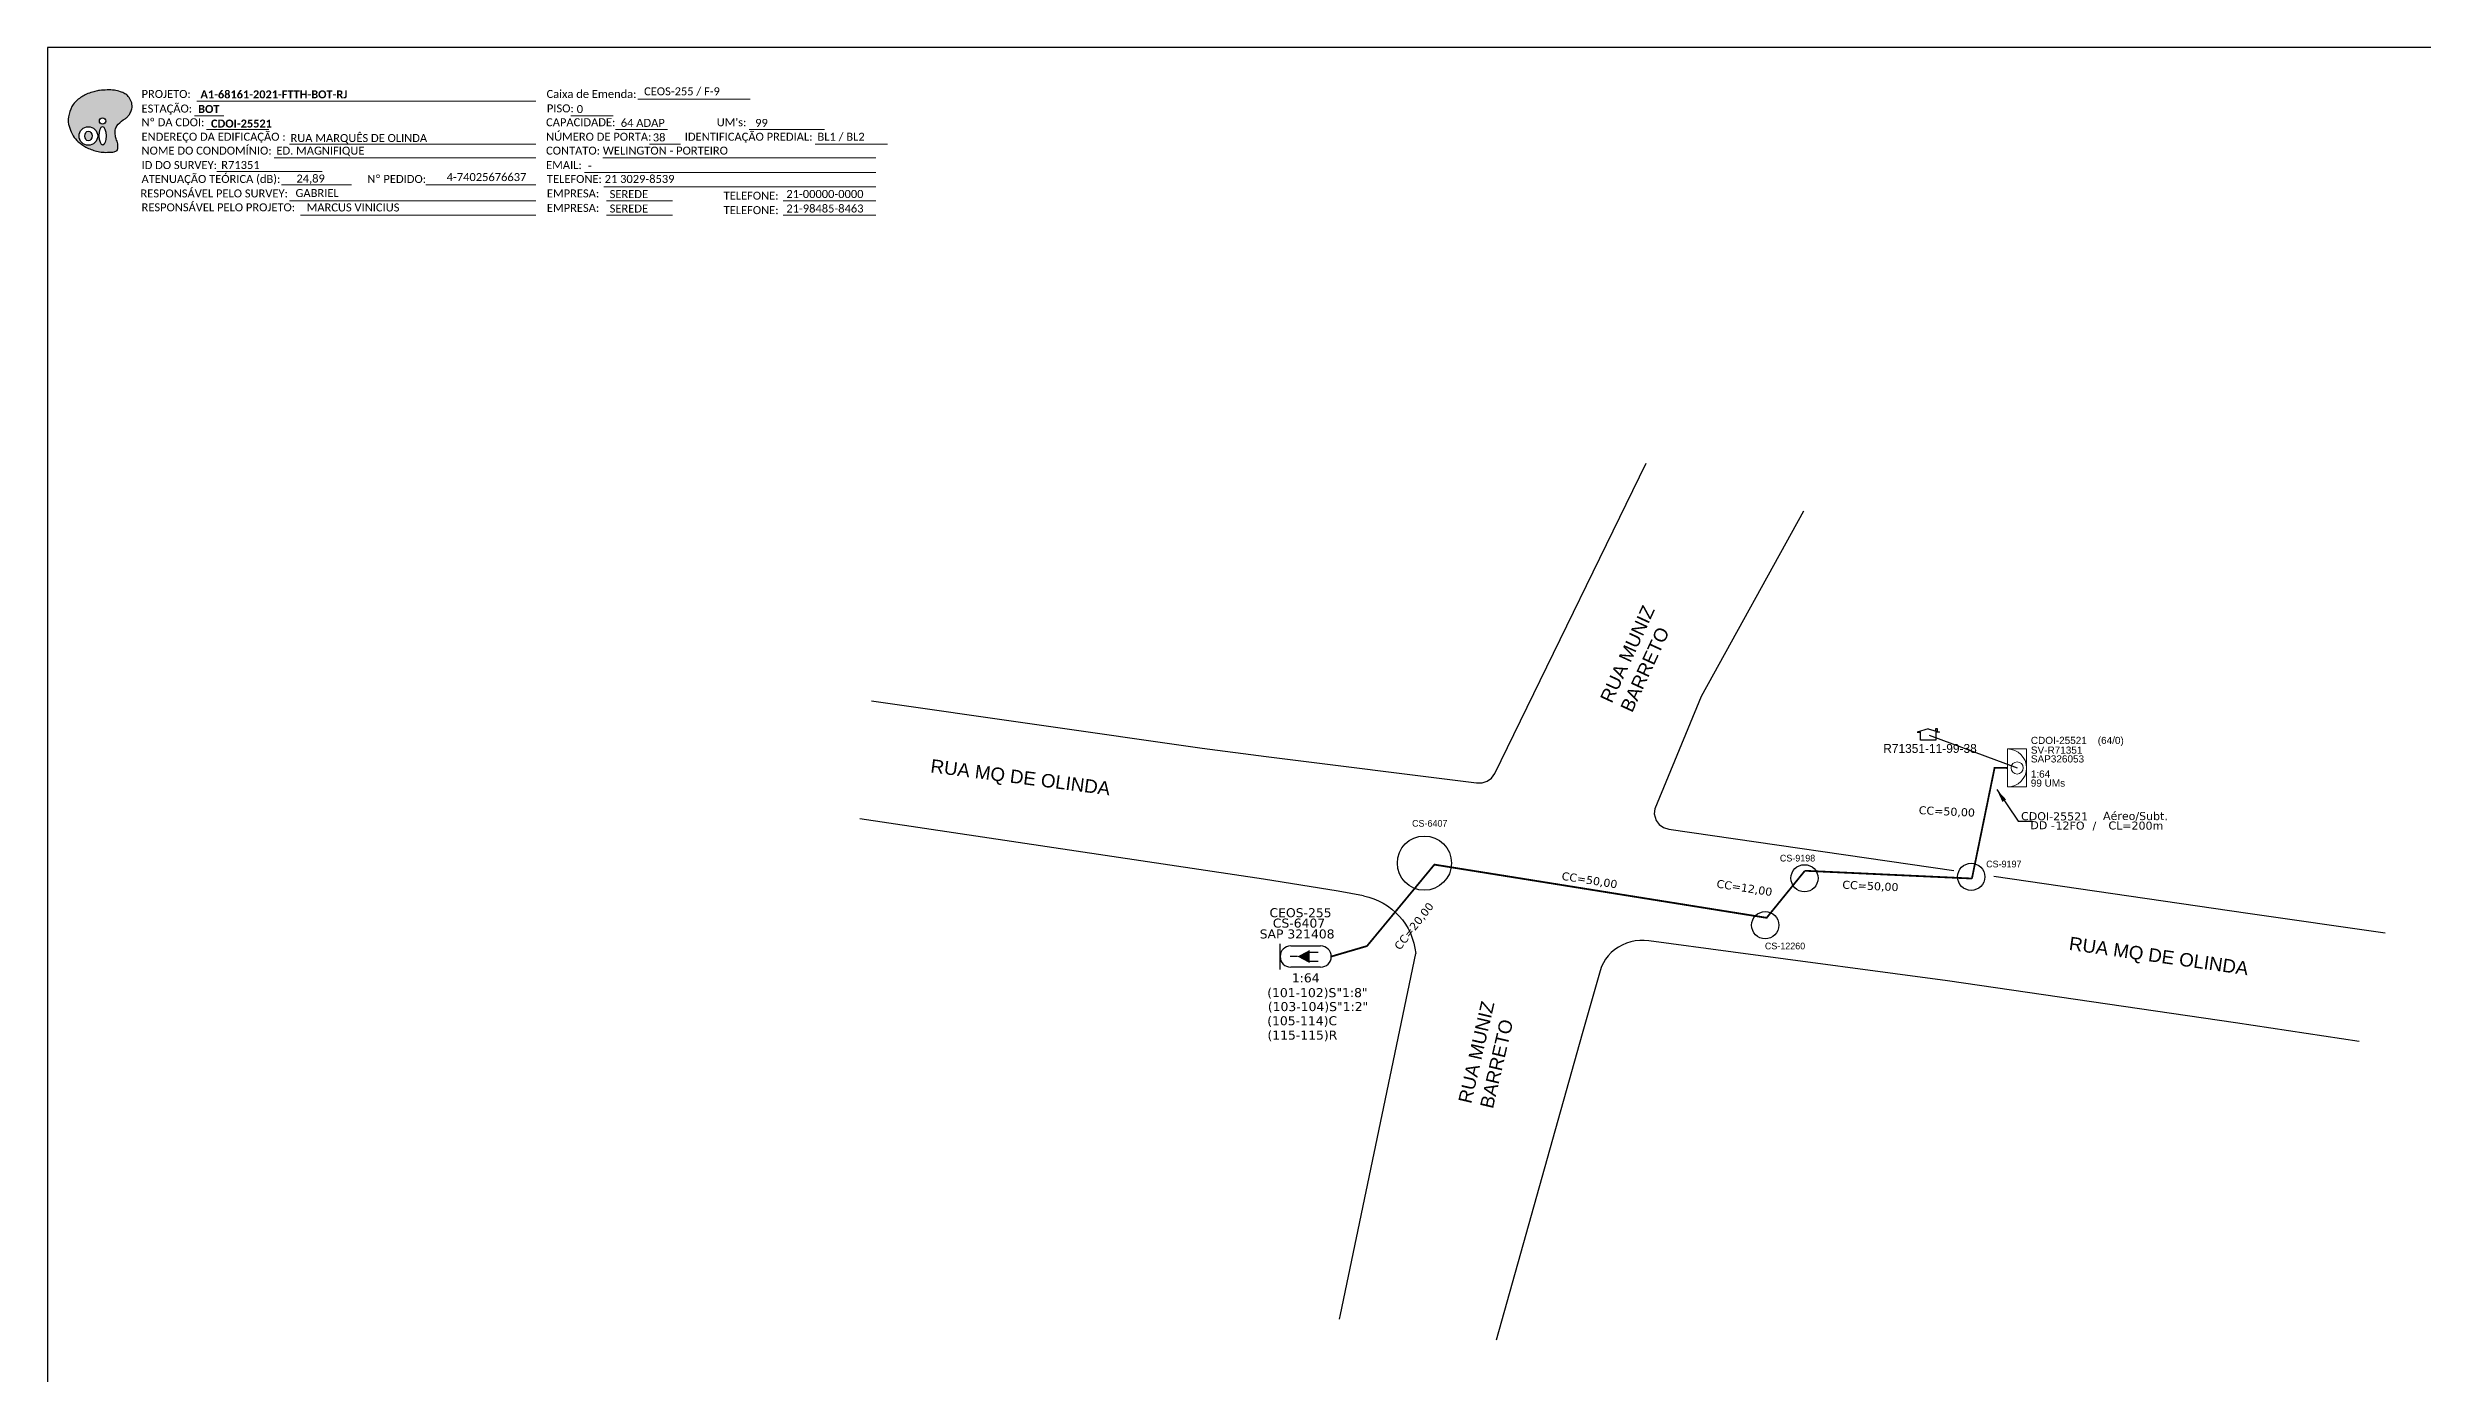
# Model space of a CAD drawing. Header units: inches. Extents: x 1016 to 2772, y -47 to 547.
# Drawn here: x 1016 to 1548, y 250 to 547 of the extents above; entities that cross this region are included whole.
import ezdxf
from ezdxf.enums import TextEntityAlignment as Align

# ---------------------------------------------------------------- set-up
doc = ezdxf.new("R2010")
doc.units = ezdxf.units.IN
doc.header["$MEASUREMENT"] = 0
doc.layers.add("20.0-LEGENDA DOS CDO'S", color=1, linetype='Continuous', lineweight=0)
doc.layers.add('20.1-CDO_INTERIOR', color=1, linetype='Continuous', lineweight=0)
for name, color, linetype in [('20.4-CEOS', 1, 'Continuous'), ('CAP a instalar', 1, 'Continuous'), ('celulas gpon', 7, 'Continuous'), ('label_cabos', 7, 'Continuous'), ('Legenda', 1, 'Continuous'), ('locais', 5, 'Continuous'), ('locais legendas', 7, 'Continuous'), ('Quadra', 98, 'Continuous'), ('Segmento Logradouro Texto', 7, 'Continuous'), ('surveys', 7, 'Continuous'), ('surveys legendas', 7, 'Continuous')]:
    doc.layers.add(name, color=color, linetype=linetype)
doc.layers.add('DROP DE CLIENTE', color=140, linetype='Continuous', plot=False)
doc.layers.add('EXTRA', color=50, linetype='Continuous', plot=False)
doc.styles.add('ARIAL', font='arial.ttf')
doc.styles.add('DIGICADE', font='arial.ttf')
doc.styles.add('siredit', font='verdana.ttf')
doc.styles.add('WMF-Calibri0', font='calibri.ttf')
doc.styles.add('WMF-Calibri1', font='calibrib.ttf')
doc.dimstyles.new('CC', dxfattribs={"dimtxt": 1, "dimasz": 2, "dimexe": 0.18, "dimexo": 0.0625, "dimgap": 0.09, "dimtad": 0, "dimdec": 0, "dimrnd": 1, "dimzin": 0, "dimdsep": 46, "dimtxsty": 'siredit', "dimblk": 'NONE', "dimcen": 0, "dimse1": 1, "dimse2": 1, "dimsd1": 1, "dimsd2": 1, "dimclrt": 7, "dimadec": 0, "dimazin": 0, "dimtfac": 1, "dimtdec": 0, "dimtofl": 0, "dimtmove": 0, "dimatfit": 3, "dimfxl": 0, "dimtolj": 1, "dimtzin": 0, "dimarcsym": 0})

# ---------------------------------------------------------------- blocks, each defined once
blk = doc.blocks.new('SURVEY_SURVEY')
for p, q in [((0, 0.0000127), (-0.0000126, 0.000009)), ((-0.0000126, 0.000009), (-0.0000086, 0.000009)), ((-0.0000086, 0), (-0.0000086, 0.000009)), ((0.0000086, 0), (-0.0000086, 0)), ((0, 0.0000127), (0.0000126, 0.000009)), ((0.0000084, 0.0000132), (0.0000098, 0.0000132)), ((0.0000084, 0.0000103), (0.0000084, 0.0000132)), ((0.0000126, 0.000009), (0.0000086, 0.000009)), ((0.0000086, 0.000009), (0.0000086, 0)), ((0.0000098, 0.0000132), (0.0000098, 0.0000099))]:
    blk.add_line(p, q)
blk = doc.blocks.new('MANHOLE_MS')
at = {"linetype": 'Continuous'}
blk.add_circle((-0.00000001, 0), 0.00001012, dxfattribs=at)
blk = doc.blocks.new('*U21')
at = {"layer": '20.4-CEOS', "color": 7, "style": 'siredit'}
for tag, p in [('FIBRAS_SPLITTER', (0, 0)), ('FIBRAS_TOP_C', (0, -4.13)), ('RESERVA_FINAIS', (0, -5.46))]:
    blk.add_attdef(tag, p, '', height=1.01, dxfattribs=at)
for tag, p, flags in [('ID_ATIVIDADE', (0, -6.77), 3), ('FATOR', (0, -8.09), 1), ('QTDE', (0, -9.4), 1), ('FID', (0, -10.71), 1)]:
    blk.add_attdef(tag, p, '', height=1.01, dxfattribs=dict(at, flags=flags))
blk = doc.blocks.new('*U22')
at = {"layer": '20.4-CEOS', "color": 7, "style": 'siredit'}
blk.add_attdef('FIBRAS_SPLITTER', (0, 0), '', height=1.01, dxfattribs=at)
for tag, p, flags in [('ID_ATIVIDADE', (0, -1.48), 3), ('FATOR', (0, -2.79), 1), ('QTDE', (0, -4.11), 1), ('FID', (0, -5.42), 1)]:
    blk.add_attdef(tag, p, '', height=1.01, dxfattribs=dict(at, flags=flags))
blk = doc.blocks.new('LEGENDA DOS CABOS')
at = {"layer": 'EXTRA', "style": 'siredit'}
for tag, p in [('ID', (4.6, 0.97)), ('XX', (9.03, 0.97))]:
    blk.add_attdef(tag, text='', height=0.48, rotation=359.69, dxfattribs=at).set_placement(p, align=Align.MIDDLE_CENTER)
at = {"layer": 'Legenda', "color": 7, "style": 'siredit'}
for tag, p in [('TIPO_CABO', (1.31, 0)), ('CABO', (4.69, -0.05)), ('/', (6.81, -0.05)), ('METROS', (10.03, -0.05))]:
    blk.add_attdef(tag, text='', height=0.8, rotation=359.69, dxfattribs=at).set_placement(p, align=Align.MIDDLE_CENTER)
blk = doc.blocks.new('_None')
blk = doc.blocks.new('OI')
h = blk.add_hatch(color=40)
edge = h.paths.add_edge_path()
edge.add_spline(control_points=[(4.35, -0.67), (3.92, -0.99), (3.26, -1.5), (2.81, -2.59), (2.9, -3.5), (3.06, -4.27), (3.31, -4.85), (3.37, -5.39), (3.4, -5.88), (3.2, -6.4), (2.54, -6.61), (1.65, -6.63), (0.55, -6.67), (-0.56, -6.42), (-1.61, -6.14), (-2.77, -5.61), (-3.92, -4.77), (-4.89, -3.7), (-5.34, -2.65), (-5.6, -1.94), (-5.85, -0.96), (-5.71, 0.47), (-5.1, 2.02), (-4.14, 3.02), (-3.3, 3.61), (-2.37, 4.16), (-1.36, 4.44), (-0.56, 4.7), (0.79, 4.85), (2.24, 4.97), (3.79, 4.57), (4.67, 4.21), (5.44, 3.65), (5.76, 2.99), (6.03, 2.21), (6.01, 1.46), (5.72, 0.64), (5.31, 0.08), (4.88, -0.38), (4.51, -0.55), (4.35, -0.67)], knot_values=[0, 0, 0, 0, 1.60434, 2.417191, 3.427595, 4.282808, 4.776746, 5.304182, 5.888771, 6.258406, 6.858137, 7.79129, 8.986195, 10.124242, 11.187857, 12.242908, 13.953784, 15.414161, 16.515391, 17.349188, 17.675853, 19.552021, 21.515531, 22.568638, 23.63245, 24.621084, 25.782718, 26.745347, 27.142653, 29.870543, 31.004649, 31.921532, 32.709589, 33.801391, 34.042471, 35.192333, 35.971461, 36.628871, 37.254359, 37.836911, 37.836911, 37.836911, 37.836911], degree=3, periodic=0)
h.paths.add_polyline_path([(1.13, -0.87, -1), (-0.04, -0.87, -1)], flags=16)
edge = h.paths.add_edge_path(flags=16)
edge.add_ellipse((0.56, -3.59), major_axis=(-0.02, 1.71), ratio=0.361305, start_angle=0, end_angle=360)
h.paths.add_polyline_path([(-0.36, -3.62, -1), (-3.8, -3.62, -1)], flags=16)
edge = h.paths.add_edge_path(flags=0)
edge.add_ellipse((-2.08, -3.62), major_axis=(0, 0.885), ratio=0.758294, start_angle=0, end_angle=360)
at = {"color": 40}
for centre, radius in [((-2.08, -3.62), 1.72), ((0.54, -0.87), 0.587)]:
    blk.add_circle(centre, radius, dxfattribs=at)
blk.add_ellipse((-2.08, -3.62), major_axis=(0, 0.885), ratio=0.758294, start_param=-3.14159265358979, end_param=3.14159265358979, dxfattribs=at)
blk.add_ellipse((0.56, -3.59), major_axis=(-0.02, 1.71), ratio=0.361305, dxfattribs=at)
at = {"color": 40, "start_tangent": (-0.800898, -0.598801), "end_tangent": (-0.800898, -0.598801)}
blk.add_spline([(4.35, -0.67), (3.2, -1.78), (2.9, -2.54), (2.92, -3.55), (3.12, -4.38), (3.28, -4.85), (3.37, -5.37), (3.35, -5.95), (3.2, -6.29), (2.66, -6.55), (1.73, -6.63), (0.54, -6.62), (-0.58, -6.41), (-1.6, -6.11), (-2.56, -5.67), (-3.95, -4.67), (-4.89, -3.56), (-5.37, -2.56), (-5.64, -1.78), (-5.72, -1.46), (-5.63, 0.42), (-4.84, 2.22), (-4.13, 2.99), (-3.27, 3.62), (-2.4, 4.09), (-1.3, 4.47), (-0.37, 4.72), (0.02, 4.77), (2.75, 4.8), (3.85, 4.53), (4.69, 4.16), (5.31, 3.68), (5.85, 2.73), (5.93, 2.5), (5.94, 1.35), (5.67, 0.62), (5.29, 0.08), (4.84, -0.36), (4.35, -0.67)], degree=3, dxfattribs=at)

msp = doc.modelspace()

# ---------------------------------------------------------------- linework, layer by layer
msp.add_lwpolyline([(1016.3, -46.77), (1854.86, -46.77), (1854.86, 547.23), (1016.3, 547.23), (1016.3, -46.77)])
at = {"color": 7, "lineweight": 0}
for points in [[(1049.77, 535.19), (1125.74, 535.19)], [(1148.58, 535.68), (1173.72, 535.68)], [(1049.25, 531.91), (1055.8, 531.91)], [(1051.92, 528.84), (1065.86, 528.84)], [(1133.54, 531.95), (1143.02, 531.95)], [(1143.59, 528.84), (1155.21, 528.84)], [(1173.53, 528.84), (1190.39, 528.84)], [(1067.08, 522.49), (1125.74, 522.49)], [(1070.49, 525.6), (1125.74, 525.6)], [(1140.7, 522.49), (1201.93, 522.49)], [(1151.17, 525.6), (1158.12, 525.6)], [(1188.35, 525.6), (1204.52, 525.6)], [(1054.24, 519.43), (1077.87, 519.43)], [(1068.77, 516.46), (1084.44, 516.46)], [(1101.1, 516.47), (1125.6, 516.47)], [(1101.61, 516.47), (1125.76, 516.47)], [(1136.66, 519.25), (1201.93, 519.25)], [(1070.49, 512.9), (1125.74, 512.9)], [(1140.95, 516.02), (1201.93, 516.02)], [(1141.56, 512.9), (1156.36, 512.9)], [(1181.16, 512.9), (1201.93, 512.9)], [(1072.98, 509.67), (1125.74, 509.67)], [(1141.56, 509.67), (1156.36, 509.67)], [(1181.16, 509.67), (1201.93, 509.67)]]:
    msp.add_lwpolyline(points, dxfattribs=at)
at = {"layer": '20.1-CDO_INTERIOR', "color": 10, "lineweight": 18}
msp.add_lwpolyline([(1459.76, 381.61), (1459.76, 390.11), (1455.51, 390.11), (1455.51, 381.61)], close=True, dxfattribs=at)
msp.add_circle((1457.64, 385.86), 1.36, dxfattribs=at)
msp.add_arc((1455.51, 385.86), 4.25, 269.9724, 89.9724, dxfattribs=at)
at = {"layer": '20.4-CEOS', "color": 5}
for p, q in [((1294.89, 346.01), (1301.58, 346.01)), ((1301.58, 341.24), (1294.89, 341.24))]:
    msp.add_line(p, q, dxfattribs=at)
for points in [[(1292.51, 340.75), (1292.51, 346.5)], [(1296.39, 343.62), (1294.78, 343.62)], [(1299.03, 344.57), (1301.06, 344.57)], [(1299.03, 342.59), (1301.06, 342.59)]]:
    msp.add_lwpolyline(points, dxfattribs=at)
msp.add_lwpolyline([(1296.39, 343.62, 0, 2.94, 0), (1299.15, 343.62, 2.94, 2.94, 0)], format="xyseb", dxfattribs=at)
for centre, start, end in [((1294.89, 343.62), 90, 270), ((1301.58, 343.62), 270, 90)]:
    msp.add_arc(centre, 2.38, start, end, dxfattribs=at)
at = {"layer": 'CAP a instalar', "color": 1, "ltscale": 50, "const_width": 0.4}
for points in [[(1455.51, 385.86), (1452.6, 385.89), (1447.52, 361.09)], [(1303.96, 343.62), (1311.97, 345.97), (1327.07, 364.21), (1401.52, 352.29), (1410.09, 362.83)], [(1410.09, 362.83), (1447.52, 361.09)]]:
    msp.add_lwpolyline(points, dxfattribs=at)
at = {"layer": 'DROP DE CLIENTE'}
msp.add_lwpolyline([(1437.91, 393.19), (1457.64, 385.86)], dxfattribs=at)
at = {"layer": 'Quadra', "color": 3}
for points in [[(1344.89, 393.39), (1374.53, 454.13)], [(1409.76, 443.41), (1386.87, 401.88), (1376.45, 376.7), (1376.3, 375.57), (1376.73, 374.12), (1377.45, 373.2), (1378.43, 372.53), (1379.59, 372.18), (1443.45, 362.92)], [(1200.91, 400.87), (1275.02, 390.26)], [(1275.02, 390.26), (1289.35, 388.46)], [(1289.35, 388.46), (1336.53, 382.51), (1337.76, 382.54), (1338.9, 382.89), (1339.87, 383.59), (1340.61, 384.59), (1344.89, 393.39)], [(1311.18, 357.2), (1305.53, 358.28), (1288.77, 360.95), (1198.36, 374.43)], [(1452.41, 361.63), (1509.36, 353.37)], [(1509.36, 353.37), (1540.1, 348.92)], [(1394.05, 344.6), (1375.12, 347.12), (1374.11, 347.19), (1373.08, 347.2), (1372.06, 347.1), (1371.07, 346.89), (1370.1, 346.59), (1369.17, 346.2), (1368.3, 345.72), (1367.47, 345.17), (1366.71, 344.53), (1366.04, 343.81), (1365.45, 343.05), (1364.93, 342.23), (1364.53, 341.36), (1364.21, 340.45), (1360.22, 326.27)], [(1305.84, 262.43), (1306.06, 263.44), (1322.88, 344.27)], [(1442.04, 338.21), (1394.05, 344.6)], [(1506.55, 328.76), (1442.04, 338.21)], [(1360.22, 326.27), (1340.93, 257.71)], [(1534.26, 324.59), (1506.55, 328.76)]]:
    msp.add_lwpolyline(points, dxfattribs=at)
msp.add_lwpolyline([(1311.18, 357.2, -0.333737), (1322.88, 344.27, 6.87021)], format="xyb", dxfattribs=at)

# ---------------------------------------------------------------- block references
at = {"color": 7, "xscale": 1.213923925196705, "yscale": 1.21392392515554, "zscale": 1.213923925163967, "rotation": 0.153289602326381}
msp.add_blockref('OI', (1027.97, 531.81), dxfattribs=at)
at = {"layer": '20.4-CEOS', "color": 0, "lineweight": 0}
ref = msp.add_blockref('*U21', (1289.61, 334.52), dxfattribs=dict(at, xscale=2, yscale=2, zscale=2))
ref.add_attrib('FIBRAS_SPLITTER', '(101-102)S"1:8"', (1289.61, 334.52), dxfattribs={"color": 7, "height": 2.0194, "style": 'siredit'})
ref.add_attrib('FIBRAS_TOP_C', '(105-114)C', (1289.61, 328.23), dxfattribs={"color": 7, "height": 2.019, "style": 'siredit'})
ref.add_attrib('RESERVA_FINAIS', '(115-115)R', (1289.66, 325.01), dxfattribs={"color": 7, "height": 2.019, "style": 'siredit'})
at = {"layer": '20.4-CEOS', "color": 0, "lineweight": 0, "xscale": 2, "yscale": 2, "zscale": 2}
msp.add_blockref('*U22', (1289.75, 331.4), dxfattribs=at).add_auto_attribs({'FIBRAS_SPLITTER': '(103-104)S"1:2"'})
at = {"layer": 'label_cabos', "color": 0, "lineweight": 0}
ref = msp.add_blockref('LEGENDA DOS CABOS', (1458.42, 372.09), dxfattribs=dict(at, xscale=1.799999999988358, yscale=1.80000000000291, zscale=1.8))
ref.add_attrib('ID', 'CDOI-25521', dxfattribs={"color": 0, "height": 1.8, "rotation": 359.69, "style": 'siredit'}).set_placement((1466.05, 375.03), align=Align.MIDDLE_CENTER)
ref.add_attrib('CABO', '12FO', dxfattribs={"color": 0, "height": 1.8, "rotation": 359.69, "style": 'siredit'}).set_placement((1469.51, 372.95), align=Align.MIDDLE_CENTER)
ref.add_attrib('METROS', 'CL=200m', dxfattribs={"color": 0, "height": 1.8, "rotation": 359.69, "style": 'siredit'}).set_placement((1484.26, 372.95), align=Align.MIDDLE_CENTER)
ref.add_attrib('XX', 'Aéreo/Subt.', dxfattribs={"color": 0, "height": 1.8, "rotation": 359.69, "style": 'siredit'}).set_placement((1484.17, 375.1), align=Align.MIDDLE_CENTER)
ref.add_attrib('/', '/', dxfattribs={"color": 0, "height": 1.8, "rotation": 359.69, "style": 'siredit'}).set_placement((1474.96, 372.95), align=Align.MIDDLE_CENTER)
ref.add_attrib('TIPO_CABO', 'DD -', dxfattribs={"color": 0, "height": 1.8, "rotation": 359.69, "style": 'siredit'}).set_placement((1463.35, 373.03), align=Align.MIDDLE_CENTER)
at = {"layer": 'locais', "color": 30}
for p, xscale, yscale, zscale in [((1324.85, 364.54), 600000, 600000, 600000), ((1410.01, 361.16), 300000, 300000, 300000), ((1447.36, 361.47), 300000, 300000, 300000), ((1401.2, 350.64), 300000, 300000, 300000)]:
    msp.add_blockref('MANHOLE_MS', p, dxfattribs=dict(at, xscale=xscale, yscale=yscale, zscale=zscale))
at = {"layer": 'surveys', "color": 255, "xscale": 200000, "yscale": 200000, "zscale": 200000}
msp.add_blockref('SURVEY_SURVEY', (1437.75, 392.07), dxfattribs=at)

# ---------------------------------------------------------------- texts
at = {"color": 7, "lineweight": 0, "style": 'WMF-Calibri0'}
for s, height, p in [('PROJETO:', 1.793, (1037.37, 535.93)), ('Caixa de Emenda:', 1.7927, (1128.13, 535.93)), ('ESTAÇÃO:', 1.793, (1037.37, 532.66)), ('PISO:', 1.793, (1128.2, 532.7)), ('Nº DA CDOI:', 1.7927, (1037.37, 529.59)), ('ENDEREÇO DA EDIFICAÇÃO :', 1.7927, (1037.37, 526.35)), ('CAPACIDADE:', 1.7927, (1128.02, 529.59)), ('NÚMERO DE PORTA:', 1.7927, (1128.02, 526.35)), ('IDENTIFICAÇÃO PREDIAL:', 1.7927, (1159.1, 526.35)), ("UM's:", 1.793, (1166.26, 529.59)), ('BL1 / BL2', 1.793, (1188.84, 526.35)), ('NOME DO CONDOMÍNIO:', 1.7927, (1037.37, 523.24)), ('ID DO SURVEY:', 1.7927, (1037.37, 520)), ('ED. MAGNIFIQUE', 1.7927, (1067.59, 523.24)), ('CONTATO: WELINGTON - PORTEIRO', 1.7927, (1128.02, 523.24)), ('EMAIL:', 1.793, (1128.02, 520)), ('ATENUAÇÃO TEÓRICA (dB):', 1.7927, (1037.37, 516.89)), ('Nº PEDIDO:', 1.793, (1087.96, 516.89)), ('TELEFONE: 21 3029-8539', 1.7927, (1128.2, 516.89)), ('RESPONSÁVEL PELO SURVEY:', 1.7927, (1037.13, 513.65)), ('RESPONSÁVEL PELO PROJETO:', 1.7927, (1037.37, 510.54)), ('EMPRESA:', 1.793, (1128.2, 513.65)), ('EMPRESA:', 1.793, (1128.2, 510.41)), ('TELEFONE:', 1.793, (1167.8, 513.15)), ('TELEFONE:', 1.793, (1167.8, 509.91))]:
    msp.add_text(s, height=height, dxfattribs=at).set_placement(p)
at = {"color": 7, "linetype": 'Continuous'}
for s, height, style, p in [('A1-68161-2021-FTTH-BOT-RJ', 1.7927, 'WMF-Calibri1', (1050.57, 535.84)), ('CEOS-255 / F-9', 1.7927, 'WMF-Calibri0', (1149.98, 536.52)), ('BOT', 1.793, 'WMF-Calibri1', (1050.05, 532.56)), ('0', 1.79, 'WMF-Calibri0', (1134.89, 532.55)), ('RUA MARQUÊS DE OLINDA', 1.7927, 'WMF-Calibri0', (1070.75, 526.06)), ('38', 1.793, 'WMF-Calibri0', (1151.93, 526.2)), ('-', 1.79, 'WMF-Calibri0', (1137.37, 519.85)), ('GABRIEL', 1.793, 'WMF-Calibri0', (1071.88, 513.74)), ('MARCUS VINICIUS', 1.7927, 'WMF-Calibri0', (1074.37, 510.51)), ('SEREDE', 1.793, 'WMF-Calibri0', (1142.26, 513.5)), ('SEREDE', 1.793, 'WMF-Calibri0', (1142.26, 510.27)), ('21-00000-0000', 1.7927, 'WMF-Calibri0', (1181.86, 513.53)), ('21-98485-8463', 1.7927, 'WMF-Calibri0', (1181.86, 510.27))]:
    msp.add_text(s, height=height, dxfattribs=dict(at, style=style)).set_placement(p)
at = {"color": 7, "linetype": 'Continuous', "style": 'WMF-Calibri1'}
msp.add_text('CDOI-25521', height=1.793, dxfattribs=at).set_placement((1059.76, 529.3), align=Align.CENTER)
at = {"color": 0, "linetype": 'Continuous', "style": 'WMF-Calibri0'}
for s, p in [('64 ADAP', (1144.76, 529.46)), ('99', (1174.88, 529.44)), ('R71351', (1055.23, 520.03))]:
    msp.add_text(s, height=1.793, dxfattribs=at).set_placement(p)
at = {"color": 0, "lineweight": 0, "style": 'WMF-Calibri0'}
msp.add_text('24,89', height=1.793, dxfattribs=at).set_placement((1072.08, 516.98))
at = {"color": 0, "style": 'WMF-Calibri0'}
msp.add_text('4-74025676637', height=1.7927, dxfattribs=at).set_placement((1105.75, 517.31))
at = {"layer": "20.0-LEGENDA DOS CDO'S", "color": 10, "style": 'ARIAL'}
for s, p in [('SAP326053', (1460.73, 387.09)), ('CDOI-25521', (1460.73, 391.24)), ('SV-R71351', (1460.73, 389.06)), ('99 UMs', (1460.71, 381.68)), ('1:64', (1460.71, 383.7))]:
    msp.add_text(s, height=1.6, rotation=359.9724, dxfattribs=at).set_placement(p)
msp.add_text('        (64/0)', height=1.6, rotation=359.9724, dxfattribs=at).set_placement((1476.15, 391.23), align=Align.CENTER)
at = {"layer": '20.4-CEOS', "color": 5, "style": 'siredit'}
for s, p in [('CEOS-255', (1297.08, 354.45)), ('CS-6407', (1296.73, 352.12)), ('SAP 321408', (1296.31, 349.69))]:
    msp.add_text(s, height=2.019, dxfattribs=at).set_placement(p, align=Align.TOP_CENTER)
at = {"layer": '20.4-CEOS', "color": 7, "style": 'siredit'}
msp.add_text('1:64', height=2.019, dxfattribs=at).set_placement((1298.24, 339.85), align=Align.TOP_CENTER)
at = {"layer": 'celulas gpon', "style": 'siredit'}
for s, rotation, p in [('CC=50,00', 357.3391, (1435.58, 375.52)), ('CC=50,00', 351.0732, (1355.49, 360.83)), ('CC=12,00', 351.0732, (1390.2, 359.1)), ('CC=50,00', 357.3391, (1418.45, 358.83)), ('CC=20,00', 52.2492, (1319.35, 344.91))]:
    msp.add_text(s, height=1.8, rotation=rotation, dxfattribs=at).set_placement(p)
at = {"layer": 'locais legendas', "color": 5}
for s, p in [('CS-6407', (1322.07, 372.7)), ('CS-9198', (1404.49, 364.91)), ('CS-9197', (1450.71, 363.59)), ('CS-12260', (1401.13, 345.23))]:
    msp.add_text(s, height=1.5, dxfattribs=at).set_placement(p)
at = {"layer": 'Segmento Logradouro Texto', "linetype": 'Continuous', "char_height": 3, "attachment_point": 1, "style": 'DIGICADE'}
for s, insert, width, rotation in [('\\fArial|b0|i0|c0|p34;\\W1.0000000000;\\T1.0000000000;\\o\\lRUA MUNIZ BARRETO', (1364.09, 401.43), 30.3602, 65.3244), ('\\fArial|b0|i0|c0|p34;\\W1.0000000000;\\T1.0000000000;\\o\\lRUA MQ DE OLINDA', (1214.42, 387.86), 60.4241, 352.6881), ('\\fArial|b0|i0|c0|p34;\\W1.0000000000;\\T1.0000000000;\\o\\lRUA MQ DE OLINDA', (1469.55, 348.1), 47.1167, 351.9073), ('\\fArial|b0|i0|c0|p34;\\W1.0000000000;\\T1.0000000000;\\o\\lRUA MUNIZ BARRETO', (1332.38, 311.2), 30.3602, 76.9374), ('\\fArial|b0|i0|c0|p34;\\W1.0000000000;\\T1.0000000000;\\o\\lRUA MUNIZ BARRETO', (1332.38, 311.2), 30.3602, 76.9374)]:
    msp.add_mtext(s, dxfattribs=dict(at, insert=insert, width=width, rotation=rotation))
at = {"layer": 'surveys legendas', "color": 0}
msp.add_text('R71351-11-99-38', height=2, dxfattribs=at).set_placement((1427.64, 389.23))

# ---------------------------------------------------------------- leaders
at = {"layer": 'label_cabos'}
msp.add_leader([(1453.08, 381.01), (1457.87, 373.95), (1460.87, 373.96)], dimstyle='CC', override={"dimasz": 3, "dimgap": 0.09, "dimtad": 0}, dxfattribs=at)

doc.saveas('drawing.dxf')
